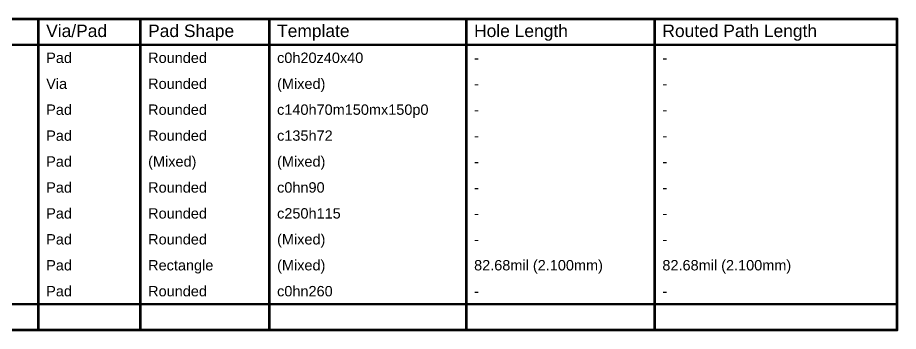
# Model space of a CAD drawing. Header units: inches. Extents: x 0 to 355, y -10 to 78.
# Drawn here: x 225.3 to 354.8, y 32.3 to 78.4 of the extents above; entities that cross this region are included whole.
import ezdxf

# ---------------------------------------------------------------- set-up
doc = ezdxf.new("R2010")
doc.units = ezdxf.units.IN
doc.layers.add('Drill Drawing', color=1, linetype='Continuous')
doc.styles.add('Arial', font='', dxfattribs={"height": 0.2})
doc.styles.get('Arial').set_extended_font_data('Arial')

msp = doc.modelspace()

# ---------------------------------------------------------------- linework, layer by layer
at = {"layer": 'Drill Drawing'}
for points in [[(100.65, 78.18, 0.381, 0.381, 0), (354.58, 78.18, 0.381, 0.381, 0)], [(228.4, 32.46, 0.381, 0.381, 0), (228.4, 78.18, 0.381, 0.381, 0)], [(243.38, 32.46, 0.381, 0.381, 0), (243.38, 78.18, 0.381, 0.381, 0)], [(262.33, 32.46, 0.381, 0.381, 0), (262.33, 78.18, 0.381, 0.381, 0)], [(291.27, 32.46, 0.381, 0.381, 0), (291.27, 78.18, 0.381, 0.381, 0)], [(318.95, 32.46, 0.381, 0.381, 0), (318.95, 78.18, 0.381, 0.381, 0)], [(354.58, 32.46, 0.381, 0.381, 0), (354.58, 78.18, 0.381, 0.381, 0)], [(100.65, 74.37, 0.381, 0.381, 0), (354.58, 74.37, 0.381, 0.381, 0)], [(100.65, 36.27, 0.381, 0.381, 0), (354.58, 36.27, 0.381, 0.381, 0)], [(100.65, 32.46, 0.381, 0.381, 0), (354.58, 32.46, 0.381, 0.381, 0)]]:
    msp.add_lwpolyline(points, format="xyseb", dxfattribs=at)
for points in [[(228.3, 78.18, 0.191, 0.191, 1), (228.49, 78.18, 0.191, 0.191, 1)], [(243.29, 78.18, 0.191, 0.191, 1), (243.48, 78.18, 0.191, 0.191, 1)], [(262.23, 78.18, 0.191, 0.191, 1), (262.42, 78.18, 0.191, 0.191, 1)], [(291.18, 78.18, 0.191, 0.191, 1), (291.37, 78.18, 0.191, 0.191, 1)], [(318.86, 78.18, 0.191, 0.191, 1), (319.05, 78.18, 0.191, 0.191, 1)], [(354.48, 78.18, 0.191, 0.191, 1), (354.67, 78.18, 0.191, 0.191, 1)], [(354.48, 78.18, 0.191, 0.191, 1), (354.67, 78.18, 0.191, 0.191, 1)], [(354.48, 74.37, 0.191, 0.191, 1), (354.67, 74.37, 0.191, 0.191, 1)], [(354.48, 36.27, 0.191, 0.191, 1), (354.67, 36.27, 0.191, 0.191, 1)], [(228.3, 32.46, 0.191, 0.191, 1), (228.49, 32.46, 0.191, 0.191, 1)], [(243.29, 32.46, 0.191, 0.191, 1), (243.48, 32.46, 0.191, 0.191, 1)], [(262.23, 32.46, 0.191, 0.191, 1), (262.42, 32.46, 0.191, 0.191, 1)], [(291.18, 32.46, 0.191, 0.191, 1), (291.37, 32.46, 0.191, 0.191, 1)], [(318.86, 32.46, 0.191, 0.191, 1), (319.05, 32.46, 0.191, 0.191, 1)], [(354.48, 32.46, 0.191, 0.191, 1), (354.67, 32.46, 0.191, 0.191, 1)], [(354.48, 32.46, 0.191, 0.191, 1), (354.67, 32.46, 0.191, 0.191, 1)]]:
    msp.add_lwpolyline(points, format="xyseb", close=True, dxfattribs=at)

# ---------------------------------------------------------------- texts
at = {"layer": 'Drill Drawing', "style": 'Arial'}
for s, height, p in [('Via/Pad', 1.829, (229.54, 75.52)), ('Pad Shape', 1.829, (244.52, 75.52)), ('Template', 1.829, (263.47, 75.52)), ('Hole Length', 1.8288, (292.42, 75.52)), ('Routed Path Length', 1.8288, (320.09, 75.52)), ('Pad', 1.524, (229.54, 71.71)), ('Rounded', 1.524, (244.52, 71.71)), ('c0h20z40x40', 1.524, (263.47, 71.71)), ('-', 1.52, (292.42, 71.71)), ('-', 1.52, (320.09, 71.71)), ('Via', 1.524, (229.54, 67.9)), ('Rounded', 1.524, (244.52, 67.9)), ('(Mixed)', 1.524, (263.47, 67.9)), ('-', 1.52, (292.42, 67.9)), ('-', 1.52, (320.09, 67.9)), ('Pad', 1.524, (229.54, 64.09)), ('Rounded', 1.524, (244.52, 64.09)), ('c140h70m150mx150p0', 1.524, (263.47, 64.09)), ('-', 1.52, (292.42, 64.09)), ('-', 1.52, (320.09, 64.09)), ('Pad', 1.524, (229.54, 60.28)), ('Rounded', 1.524, (244.52, 60.28)), ('c135h72', 1.524, (263.47, 60.28)), ('-', 1.52, (292.42, 60.28)), ('-', 1.52, (320.09, 60.28)), ('Pad', 1.524, (229.54, 56.47)), ('(Mixed)', 1.524, (244.52, 56.47)), ('(Mixed)', 1.524, (263.47, 56.47)), ('-', 1.52, (292.42, 56.47)), ('-', 1.52, (320.09, 56.47)), ('Pad', 1.524, (229.54, 52.66)), ('Rounded', 1.524, (244.52, 52.66)), ('c0hn90', 1.524, (263.47, 52.66)), ('-', 1.52, (292.42, 52.66)), ('-', 1.52, (320.09, 52.66)), ('Pad', 1.524, (229.54, 48.85)), ('Rounded', 1.524, (244.52, 48.85)), ('c250h115', 1.524, (263.47, 48.85)), ('-', 1.52, (292.42, 48.85)), ('-', 1.52, (320.09, 48.85)), ('Pad', 1.524, (229.54, 45.04)), ('Rounded', 1.524, (244.52, 45.04)), ('(Mixed)', 1.524, (263.47, 45.04)), ('-', 1.52, (292.42, 45.04)), ('-', 1.52, (320.09, 45.04)), ('Pad', 1.524, (229.54, 41.23)), ('Rectangle', 1.524, (244.52, 41.23)), ('(Mixed)', 1.524, (263.47, 41.23)), ('82.68mil (2.100mm)', 1.524, (292.42, 41.23)), ('82.68mil (2.100mm)', 1.524, (320.09, 41.23)), ('Pad', 1.524, (229.54, 37.42)), ('Rounded', 1.524, (244.52, 37.42)), ('c0hn260', 1.524, (263.47, 37.42)), ('-', 1.52, (292.42, 37.42)), ('-', 1.52, (320.09, 37.42))]:
    msp.add_text(s, height=height, dxfattribs=at).set_placement(p)

doc.saveas('drawing.dxf')
